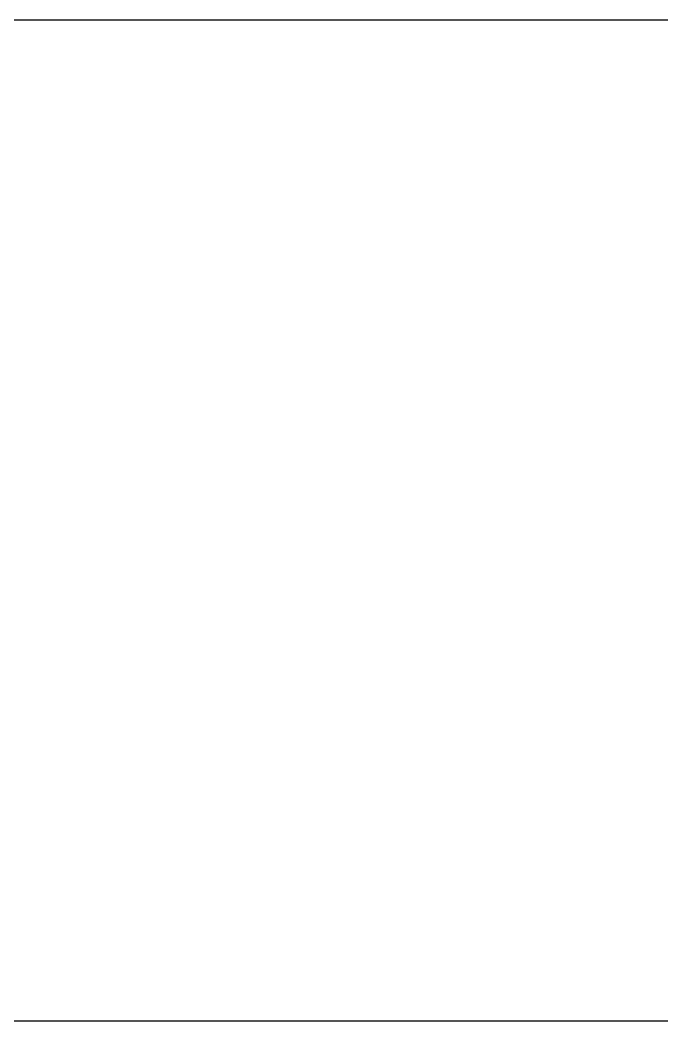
# Model space of a CAD drawing. Header units: millimetres. Extents: x 0 to 145404, y 0 to 194550.
# Drawn here: x 101314.9 to 101571.3, y 33257.2 to 33657.2 of the extents above; entities that cross this region are included whole.
import ezdxf

# ---------------------------------------------------------------- set-up
doc = ezdxf.new("R2010")
doc.units = ezdxf.units.MM
doc.layers.add('АР - Наружная стена', color=144, linetype='Continuous', lineweight=30)

# ---------------------------------------------------------------- blocks, each defined once
blk = doc.blocks.new('Квартира 2К 10200 тип 4')
at = {"layer": 'АР - Наружная стена'}
blk.add_lwpolyline([(3854.99999997206, 5850.000000000931), (-2.700835466384888e-08, 5850), (-2.700835466384888e-08, 5450), (3854.99999997206, 5450.000000000931)], close=True, dxfattribs=at)
blk = doc.blocks.new('H_Section_1')
at = {"rotation": 56.96711930257281}
blk.add_blockref('Квартира 2К 10200 тип 4', (132.1484853168949, -12729.69115010882), dxfattribs=at)

msp = doc.modelspace()

# ---------------------------------------------------------------- block references
at = {"rotation": 303.0328806974269}
msp.add_blockref('H_Section_1', (110975.4535773927, 34857.16391575533, 2.101178052659037e-07), dxfattribs=at)

doc.saveas('drawing.dxf')
